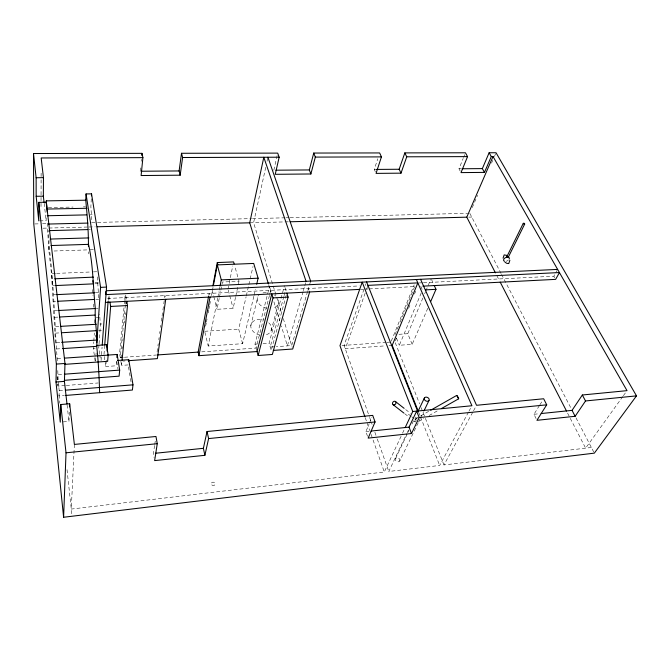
<?xml version="1.0" encoding="UTF-8"?>
<svg xmlns="http://www.w3.org/2000/svg" width="670" height="670" viewBox="0 0 670 670"><rect width="100%" height="100%" fill="white"/><g stroke="black" fill="none" stroke-linecap="round" stroke-linejoin="round"><path stroke-width="0.5" stroke-dasharray="3.35 2.51" d="M41.021 206.544L41.113 177.6M41.113 176.562L41.13 172.433M39.706 220.874L46.146 220.723L46.18 216.678M52.67 284.423L48.91 251.183L49.052 239.09L48.089 230.664M57.31 360.711C54.479 322.345 54.035 283.862 48.977 245.605M58.156 379.764L57.746 369.765M58.231 381.774L59.203 390.685L59.069 395.97L64.261 395.551M63.164 421.907L68.968 421.388L69.42 409.99M74.378 444.428L71.28 509.074L384.295 472.007L402.092 434.16M91.288 198.806L90.869 206.712L91.874 222.063M95.148 361.071L93.339 348.283L93.733 342.169M93.8 341.147L94.328 332.99M95.559 361.105L95.818 357.252M95.885 356.289L96.279 350.502M98.984 344.874L98.766 347.931L99.621 353.819M99.051 343.852L100.349 325.519L99.663 314.138M101.07 360.577L102.075 347.11M103.992 354.489L104.637 346.172M108.18 300.428L108.666 294.189M116.521 361.415L116.119 365.795L105.801 366.54L106.379 359.304M123.958 307.873L119.595 353.425L120.567 359.388M124.352 303.728L124.645 300.621M124.746 299.591L125.34 293.376M125.382 304.8L120.273 357.546L123.389 357.328M125.483 303.77L125.776 300.663M125.876 299.632L126.077 297.564M121.17 358.132L121.479 355.033M122.082 348.827L122.283 346.767M122.895 340.569L123.096 338.501M124.612 323.007L124.821 320.938M125.424 314.741L125.625 312.672M140.198 171.244L140.692 166.277M141.177 161.303L141.378 159.309M128.163 364.924L121.546 365.401L122.074 360.15M157.09 351.934L157.802 346.809M157.944 345.787L158.229 343.743M158.798 339.648L159.083 337.596M159.653 333.501L159.937 331.457M160.507 327.362L160.792 325.31M161.361 321.215L161.931 317.119M162.073 316.098L162.785 310.981M162.927 309.959L163.639 304.842M163.781 303.812L164.502 298.694M164.644 297.673L164.929 295.621L165.507 298.393M154.594 445.475L153.371 453.464L154.092 457.543M154.745 444.478L155.356 440.483M208.764 295.445L209.141 293.418L209.593 295.236M205.656 326.164L206.243 323.108M206.435 322.086L207.013 319.021M208.186 312.89L208.764 309.833M208.956 308.811L209.542 305.746M209.735 304.724L210.514 300.637M211.486 295.537L213.035 287.363M253.829 296.333L242.615 343.685L208.211 346.022L217.658 298.192M217.859 297.17L219.065 291.065M219.266 290.051L220.07 285.981M235.53 297.329L233.135 308.384L217.03 309.28L219.249 298.175M219.45 297.162L220.656 291.107M220.857 290.093L222.465 282.02L239.022 281.249L234.684 265.781M227.968 289.147L232.758 265.948M235.748 296.324L239.022 281.249M265.722 167.316L253.595 222.716L281.76 313.61M267.037 161.277L267.698 158.254M273.821 170.214L277.246 155.122M242.615 343.685L238.713 329.137L246.099 296.793M246.326 295.78L248.637 285.671M248.863 284.658L253.017 266.467M254.064 295.328L255.496 289.281M250.781 325.854L257.757 296.944M256.811 350.678L254.994 344.162L269.507 286.383M269.432 295.403L256.082 348.057L199.191 352.035M269.692 294.398L270.722 290.345M271.124 330.72L278.226 303.987M286.283 295.135L271.216 350.544L269.08 343.199L284.449 285.663M283.804 296.651L270.211 347.077L275.261 346.725M284.072 295.646L285.705 289.599M303.066 291.693L287.405 345.871L281.274 325.863M303.359 290.696L304.473 286.844M304.741 285.923L305.805 282.229M307.58 291.467L291.668 345.578L276.274 346.65M307.873 290.462L309.272 285.696M309.548 284.775L310.361 282.011M375.342 171.805L374.287 169.435L377.746 158.765M364.028 289.164L344.095 345.368L369.304 416.497M365.309 285.546L365.954 283.737M365.167 293.167L345.293 348.752L384.907 345.887M366.557 289.264L367.956 285.37M460.198 171.076L458.975 168.781L463.171 158.438M463.548 157.492L464.695 154.669M391.28 341.089L414.177 284.859M395.04 334.573L398.55 325.98M400.107 322.161L415.325 284.926M395.258 340.804L396.431 337.94M408.608 308.368L410.576 303.594M414.504 294.055L415.685 291.19M427.77 308.3L412.167 344.338L399.328 345.268L421.254 292.899M367.503 436.237L365.887 431.589L369.103 423.968M369.505 423.013L371.917 417.301M412.167 344.338L407.779 333.702L423.055 297.572M424.663 293.762L425.467 291.86M425.869 290.914L430.693 279.499M472.25 207.591L477.584 195.297M491.537 163.145L492.768 160.306M494.41 156.52L495.641 153.681M402.536 433.214L405.208 427.535M468.456 412.167L439.662 465.449L388.784 471.471L406.765 433.699M407.218 432.753L408.566 429.922M395.543 458.531L408.884 430.542M412 424.018L414.219 419.353M399.705 461.044A2.429 1.909 28.1 0 0 397.478 457.769A2.429 1.909 28.1 0 0 395.685 460.558A2.429 1.909 28.1 0 0 399.705 461.044L419.973 419.144M420.425 418.214L423.582 411.698M468.958 411.254L471.437 406.656M591.392 447.476L443.967 464.938L473.028 411.715M473.531 410.802L476.035 406.213M423.457 282.723L553.864 276.216L555.279 273.661M555.748 272.807L557.164 270.253M536.075 418.591L533.973 414.278L539.358 405.66M539.903 404.797L542.591 400.484M622.765 396.565L585.614 448.163L567.004 411.983M623.376 395.719L625.813 392.335M415.559 418.792L428.917 411.213M418.356 421.623L423.725 418.583M429.102 415.542L438.054 410.467M365.887 431.589L368.994 431.271M533.973 414.278L539.124 413.75M59.203 390.685L64.303 390.283M57.771 384.01L57.997 386.088L65.224 385.526M66.255 385.451L98.239 382.964M58.282 374.647L63.382 374.27M389.069 345.586L392.201 345.36M124.427 357.252L156.663 355M122.953 361.08L125.039 360.929M342.035 345.511L385.685 342.412M386.732 342.337L390.886 342.043M254.994 344.162L257.004 344.02M263.042 343.609L269.08 343.199M398.96 334.305L407.779 333.702M57.352 358.626L62.452 358.274M56.297 348.995L61.481 348.66M93.339 348.283L95.148 348.166M204.685 331.273L238.713 329.137M56.431 342.63L61.531 342.303M55.384 333.141L60.568 332.822M98.632 330.528L101.438 330.36M55.518 326.659L59.689 326.407M100.014 324.062L101.899 323.953M54.471 317.295L58.617 317.069M96.246 317.764L99.051 317.605M54.597 310.704L57.729 310.537M96.262 308.493L98.138 308.393M360.535 289.348L363.157 289.214M365.058 289.113L368.148 288.954M369.178 288.904L413.457 286.634M107.535 298.485L359.221 285.931M419.311 282.933L422.418 282.774M53.558 301.483L55.635 301.383M95.844 299.373L98.641 299.23M53.675 294.775L55.761 294.674M95.324 292.782L99.085 292.606M52.654 285.688L54.722 285.596M94.914 283.795L98.649 283.628M94.989 282.539L98.724 282.372M55.56 273.427L51.448 273.595L55.635 345.469M56.59 273.385L91.53 271.953M93.381 271.878L97.083 271.727M54.086 251.007L88.231 249.868M90.04 249.801L93.674 249.684M88.507 229.576L90.333 229.525M34.739 223.947L40.468 223.805M42.553 223.755L47.779 223.629M91.656 222.549L251.476 218.629M252.515 218.604L284.901 217.809M285.948 217.784L289.08 217.708M290.127 217.683L467.702 213.32M43.039 228.194L87.921 227.029M88.968 226.996L95.232 226.837M249.726 222.817L283.904 221.929M284.951 221.904L289.13 221.795M468.774 217.122L471.755 217.047M90.316 214.802L92.142 214.76M48.324 207.541L73.063 207.064M83.373 206.863L85.442 206.821M374.287 169.435L376.356 169.426M458.975 168.781L461.01 168.765M404.688 413.683L408.817 416.891M413.775 420.743L415.425 422.025A1.901 1.591 -53.1 0 1 417.209 418.725M408.415 414.144L410.852 416.045M411.665 416.681L414.094 418.583M414.906 419.211L415.66 419.797M405.719 409.588L410.492 413.331M415.266 417.075L416.857 418.323M553.864 276.216L554.752 277.79M469.787 213.269L501.06 273.494M501.545 274.424L571.208 408.608M576.016 417.862L594.332 453.146M496.855 275.621L499.242 280.253M431.514 279.474L433.909 284.742M420.777 286.266L422.452 290.035M396.464 338.141L399.328 345.268M395.25 342.73L419.613 403.834M421.154 407.712L425.023 417.41M425.408 418.382L443.967 464.938M418.608 412.184L420.14 416.053M420.526 417.025L439.662 465.449M369.647 417.477L372.084 424.345M374.873 432.2L376.959 438.096M377.302 439.076L388.784 471.471M365.25 417.72L369.756 430.55M371.138 434.495L384.295 472.007M308.46 288.46L309.054 290.202M285.077 287.631L286.551 292.237M283.309 318.61L292.204 347.295M270.111 288.368L271.802 293.887M268.712 284.851L270.856 291.852M273.921 301.852L279.742 320.863M228.227 290.11L233.135 308.384M212.105 289.926L213.588 295.73M213.831 296.701L217.03 309.28M204.919 332.253L208.211 346.022M125.633 295.051L126.412 299.44M128.506 366.934L131.379 384.002M120.868 361.231L121.546 365.401M108.942 295.872L109.955 302.17M116.756 361.515L118.004 369.321M88.524 251.87L88.825 253.88M104.294 356.499L105.801 366.54M99.771 354.798L100.483 359.706M44.17 203.337L46.146 220.723M67.101 404.965L68.968 421.388M56.992 376.741L57.327 379.857M58.96 394.973L59.848 403.231M67.025 469.645L71.95 515.213M97.393 276.903L98.783 299.658M92.594 289.574L92.971 295.788M93.473 304.079L93.658 307.195M94.411 319.632L94.663 323.778M95.349 335.092L95.475 337.144M47.21 223.152L48.91 251.183M57.452 376.716L57.637 379.84M57.88 384.01L57.997 386.088M278.377 299.909A10.854 7.806 14.1 0 1 273.042 308.091M266.677 308.234A10.854 7.806 14.1 0 1 258.93 295.21M262.992 292.924A10.854 7.806 14.1 0 1 268.352 292.648M274.373 294.934A10.854 7.806 14.1 0 1 275.755 296.014M268.771 322.798A10.536 7.789 14 0 1 264.374 335.209M259.868 335.042A10.536 7.789 14 0 1 250.923 324.9A10.536 7.789 14 0 1 263.377 319.883M416.338 421.095A1.926 0.477 60.2 0 1 415.467 418.993A1.926 0.477 60.2 0 1 416.405 419.453M508.245 260.178A3.099 1.809 -27.1 0 1 506.135 261.241M211.779 484.862A1.935 1.658 10.9 0 0 215.053 484.477A1.935 1.658 10.9 0 0 212.867 482.182A1.935 1.658 10.9 0 0 211.779 484.862"/><path stroke-width="1" d="M66.983 403.943L64.421 381.364L64.99 363.467L46.305 202.223L38.801 202.357L38.785 220.891L36.163 196.293L36.13 177.743L33.5 153.53L141.965 153.346L142.903 157.643L141.11 175.54L180.171 175.188L182.608 157.517L181.511 153.279L277.707 153.112L279.164 157.207L275.236 174.309L310.88 173.982L315.335 157.098L313.744 153.053L379.63 152.936L381.439 156.889L376.054 173.388L401.003 173.161L406.74 156.805L404.839 152.894L465.457 152.793L467.543 156.613L461.01 172.609L484.452 172.391L491.286 156.537L489.125 152.752L496.051 152.743L636.5 395.87L594.332 453.146L63.608 517.257L33.785 223.973L33.5 153.53M509.862 260.27L508.765 263.553L506.914 263.377L505.004 262.263M44.053 202.315L43.357 196.176L43.458 177.667L41.172 157.961L142.903 157.643M46.289 204.007L46.314 200.874L85.752 200.196C87.234 215.497 88.54 230.815 88.423 246.191M47.235 212.181L46.314 200.874M503.069 258.143L504.167 254.893L506.83 255.387M405.208 427.535L412.745 411.497L416.656 411.12L419.194 417.561L411.489 433.532L368.157 438.105L375.074 421.958L372.721 415.392L207.038 431.514L208.605 438.574L204.894 455.307L154.628 460.608L157.266 443.691L155.968 436.488L74.378 444.428L69.663 403.776L60.769 404.521L60.266 422.167L55.979 382.009L56.372 364.07L38.801 202.357M63.608 517.257L66.02 452.803L60.769 404.521M69.546 406.883L69.663 403.776M85.752 200.196L86.053 193.94L91.547 193.856L106.547 287.087L102.225 345.042M91.447 195.833L91.547 193.856M62.519 348.593L96.765 346.348C97.569 333.694 94.52 321.198 95.316 308.543C93.013 287.145 93.356 265.638 88.515 244.357L51.062 245.538M96.807 342.705L100.584 287.363L86.053 193.94M99.621 392.687C99.177 376.909 98.398 361.138 96.622 345.402L106.572 344.757L108.155 355.134L107.644 361.314L64.479 364.371M104.721 345.134L108.105 301.466M106.404 346.826L106.572 344.757M107.049 351.047L110.651 306.441L109.955 302.17M116.89 357.495L117.166 354.455L107.669 355.108M117.166 354.455L119.687 370.1L119.092 376.155L64.362 380.317M126.538 303.376L126.739 301.307L127.493 305.553L122.074 360.15M141.772 155.339L141.965 153.346M128.54 361.432L128.724 359.681L117.518 360.477M128.724 359.681L132.995 384.84L132.392 390.032L65.3 395.467M180.171 175.188L179.108 170.951L181.511 153.279M165.708 299.314L157.366 358.634L128.171 360.711M286.835 293.117L288.108 297.103L272.363 354.472L258.159 355.502L273.033 297.899L271.802 293.887L257.054 351.549L198.973 355.678L198.153 352.102L208.571 296.45M198.973 355.678L210.053 297.045M212.876 285.872L217.298 262.556L233.596 261.92L234.14 263.854M213.429 285.32L217.306 264.901L253.712 263.436L258.118 278.201L256.685 284.239M220.07 285.981L221.276 279.876L217.306 264.901M268.41 283.846L249.726 222.817L263.812 157.257L306.073 281.308M204.894 455.307L203.387 448.314L207.038 431.514M310.88 173.982L309.331 169.937L313.744 153.053M309.649 291.953L292.731 349.011L273.268 350.402M401.003 173.161L399.161 169.25L404.839 152.894M524.694 224.048L524.258 223.278L523.287 223.311L506.838 256.702L507.249 257.464L508.195 257.422L524.694 224.048L523.722 224.073L523.287 223.311M508.195 257.422L508.086 256.895M484.452 172.391L482.35 168.606L489.125 152.752M495.423 272.832L466.789 217.172L493.028 156.537L491.286 156.537M430.651 301.659L435.986 289.323L434.286 285.571M411.489 433.532L409.043 427.142L416.656 411.12M418.222 410.953L424.453 397.888M424.035 410.769L428.984 400.526A2.63 1.943 26.4 0 0 426.505 397.142A2.63 1.943 26.4 0 0 424.663 399.965A2.63 1.943 26.4 0 0 428.984 400.526M441.639 408.44L458.657 398.801L457.51 396.129L456.706 395.426L430.709 410.191M456.706 395.426L458.657 398.801M420.576 279.306L476.538 405.291L543.672 398.759L546.712 404.831L536.913 420.316L575.136 416.288L585.521 400.962L636.5 395.87M541.184 413.541L572.054 410.358L582.339 394.998L627.028 390.652L493.028 156.537M506.838 256.702L507.6 256.577M155.406 453.255L203.387 448.314M371.063 431.053L409.043 427.142M66.02 452.803L157.266 443.691M208.605 438.574L375.074 421.958M419.194 417.561L546.712 404.831M65.325 390.2L132.995 384.84M55.979 382.009L64.421 381.364M64.395 374.195L119.687 370.1M157.693 354.933L198.153 352.102M56.372 364.07L64.99 363.467M64.487 358.132L108.155 355.134M61.531 342.303L97.192 340.042M61.607 332.764L95.835 330.695M60.736 326.349L96.254 324.28M59.655 317.01L94.906 315.067M58.776 310.486L95.316 308.543M105.408 302.404L359.664 289.39M422.862 286.157L555.648 279.365L559.433 272.556L105.994 294.591L105.542 291.752M110.651 306.441L127.493 305.553M273.033 297.899L288.108 297.103M425.576 289.875L435.986 289.323M367.956 285.37L417.837 282.882L392.201 345.36L418.231 411.213M57.704 301.274L93.976 299.465M56.808 294.624L94.386 292.832M100.584 287.363L106.547 287.087M106.43 290.755L557.633 269.407M55.761 285.554L93.046 283.879M221.276 279.876L258.118 278.201M54.848 278.787L93.448 277.137M50.074 239.064L88.859 237.917M49.128 230.631L87.594 229.601M48.156 224.056L87.929 223.077M97.318 226.778L249.726 222.817M290.177 221.77L466.789 217.172M47.202 215.748L86.673 214.886M47.26 209.048L86.999 208.261M36.163 196.293L43.357 196.176M36.13 177.743L43.458 177.667M141.219 171.235L179.108 170.951M275.906 170.197L309.331 169.937M376.356 169.426L399.161 169.25M462.024 168.765L482.35 168.606M182.608 157.517L279.164 157.207M315.335 157.098L381.439 156.889M406.74 156.805L467.543 156.613M393.114 404.705L403.859 413.038M395.375 401.472L404.127 408.34M582.339 394.998L585.521 400.962M572.054 410.358L575.136 416.288M500.197 282.112L566.527 411.053M416.355 279.507L471.931 405.744L417.552 411.028L366.591 281.928M412.745 411.497L362.202 282.145L339.975 345.661L364.907 416.732M267.925 157.241L310.629 281.099M257.054 351.549L258.159 355.502M217.298 262.556L217.817 264.508M92.837 280.68L93.122 282.623M504.744 261.3A3.099 1.809 -27.1 0 1 503.999 258.938A3.099 1.809 -27.1 0 1 507.743 257.062A3.099 1.809 -27.1 0 1 509.133 259.089M394.404 404.864A1.968 1.616 -52.8 0 0 395.685 401.757A1.968 1.616 -52.8 0 0 392.654 402.645A1.968 1.616 -52.8 0 0 394.404 404.864"/></g></svg>
